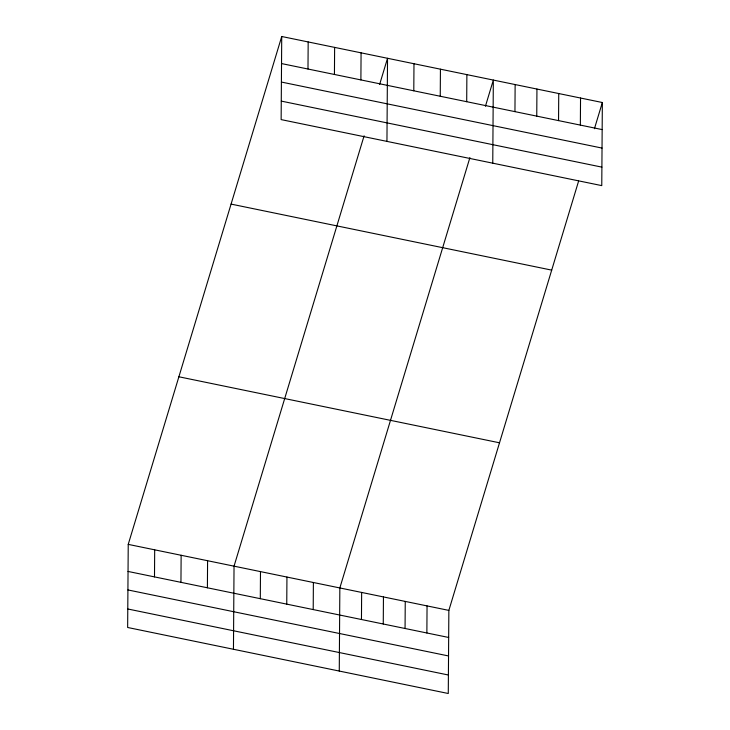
<?xml version="1.0" encoding="UTF-8"?>
<svg xmlns="http://www.w3.org/2000/svg" width="730" height="730" viewBox="0 0 730 730"><rect width="100%" height="100%" fill="white"/><g stroke="black" fill="none" stroke-linecap="round" stroke-linejoin="round"><path stroke-width="1.09" d="M281.725 36.5L281.141 119.601L601.766 185.621L602.35 102.519L281.725 36.5L128.234 544.379L127.65 627.481L448.275 693.5L448.859 610.399L578.607 181.086M154.495 576.892L154.687 549.827M180.949 582.339L181.14 555.274M207.402 587.787L207.585 560.722M233.454 649.262L234.038 566.17L364.106 135.798M260.3 598.682L260.491 571.608M286.753 604.13L286.945 577.056M307.987 69.012L308.179 41.948M313.207 609.577L313.389 582.504M334.44 74.46L334.623 47.395M339.267 671.053L339.842 587.951L469.91 157.589M360.894 79.908L361.076 52.843M361.459 619.514L361.642 592.441M383.259 624.004L383.451 596.93M386.946 141.383L387.53 58.291L379.618 84.479M405.059 628.493L405.25 601.42M413.791 90.803L413.983 63.738M426.868 632.983L427.05 605.909M440.245 96.251L440.436 69.186M466.698 101.698L466.881 74.624M492.759 163.173L493.334 80.072L485.423 106.261M514.951 111.635L515.134 84.561M536.751 116.125L536.942 89.051M558.55 120.614L558.742 93.54M580.359 125.104L580.542 98.03M594.43 128.708L602.35 102.519M281.534 63.574L602.159 129.593M281.406 82.061L602.031 148.081M281.269 101.105L601.894 167.133M231.072 204.099L551.697 270.127M178.886 376.78L499.512 442.8M128.234 544.379L448.859 610.399M128.042 571.444L448.667 637.472M127.914 589.94L448.539 655.96M127.786 608.984L448.402 675.013"/></g></svg>
